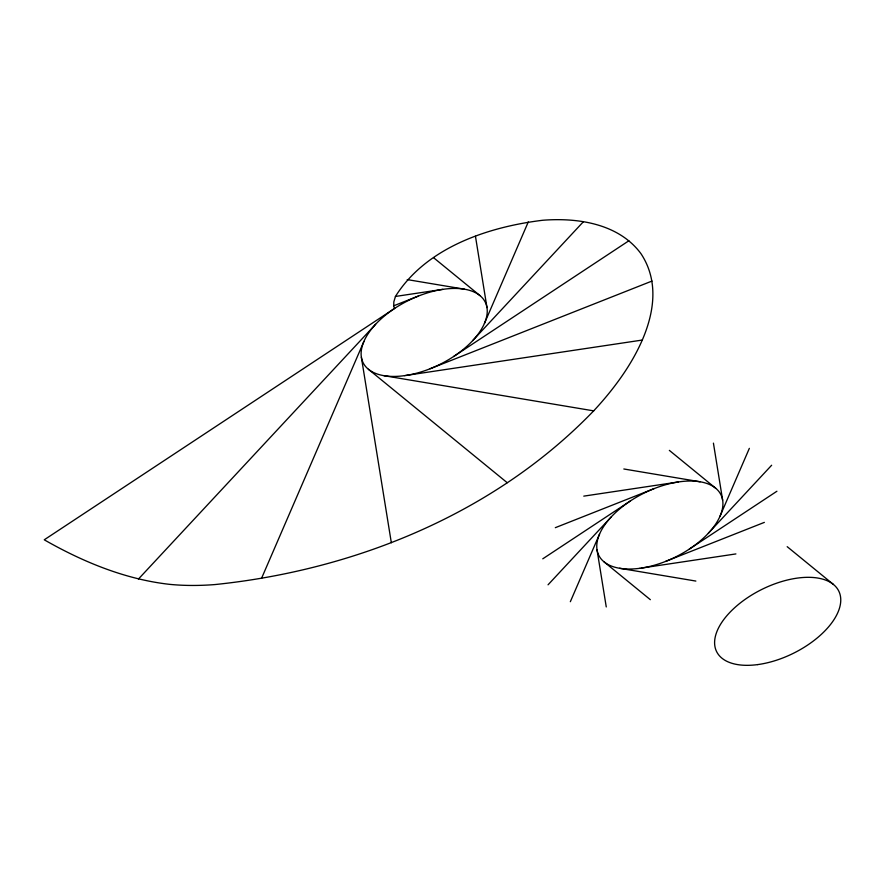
<?xml version="1.0" encoding="UTF-8"?>
<svg xmlns="http://www.w3.org/2000/svg" width="885" height="885" viewBox="0 0 885 885"><rect width="100%" height="100%" fill="white"/><g stroke="black" fill="none" stroke-linecap="round" stroke-linejoin="round"><path stroke-width="1.33" d="M395.44 296.453L393.825 301.885L393.714 306.243A16.461 8.607 -26.4 0 0 394.057 307.228L394.71 308.356L44.25 539.806C82.759 561.809 124.962 579.266 169.323 584.321A256.982 134.266 -26.4 0 0 214.834 584.576C355.173 570.139 494.726 513.455 593.68 410.861A286.651 149.775 -26.4 0 0 616.248 383.957C642.853 348.48 668.673 295.612 640.983 253.696C618.77 223.573 577.651 217.5 542.693 220.265C488.022 226.925 426.105 247.512 395.44 296.453L442.788 289.362M261.584 578.248L363.901 341.455M484.449 323.412L528.29 221.925M570.338 601.711L599.565 534.053M720.113 516.01L749.352 448.352M138.469 579.022L375.605 324.286M472.734 340.581L583.403 221.704M548.047 584.808L611.281 516.884M708.398 533.179L771.643 465.244M453.629 356.511L628.859 240.786M542.77 558.822L630.385 500.954M689.304 549.109L776.919 491.241M393.637 305.834L418.306 296.088M430.044 368.768L652.013 281.054M555.315 527.681L653.971 488.686M665.708 561.367L764.363 522.382M405.562 375.505L642.244 340.061M583.779 496.131L678.452 481.96M641.227 568.104L735.911 553.922M407.222 279.594L464.426 289.185M383.913 375.671L593.68 410.861M623.825 468.984L700.101 481.783M619.589 568.27L695.864 581.069M433.672 257.778L479.947 295.59M669.348 450.376L715.622 488.188M787.185 546.676L833.46 584.487M368.392 369.266L507.216 482.712M604.068 561.864L650.342 599.687M713.421 443.131L722.647 500.213M597.032 549.851L606.258 606.933M475.455 236.262L486.982 307.615M361.368 357.252L391.336 542.759M639.8 568.303A68.167 35.621 -26.4 0 0 721.662 496.463A68.167 35.621 -26.4 0 0 618.062 510.313A68.167 35.621 -26.4 0 0 639.8 568.303M757.637 664.602A68.167 35.621 -26.4 0 0 839.5 592.762A68.167 35.621 -26.4 0 0 735.9 606.612A68.167 35.621 -26.4 0 0 757.637 664.602M404.545 375.649A68.167 35.621 -26.4 0 0 485.898 303.644A68.167 35.621 -26.4 0 0 382.077 318.003A68.167 35.621 -26.4 0 0 404.545 375.649"/></g></svg>
